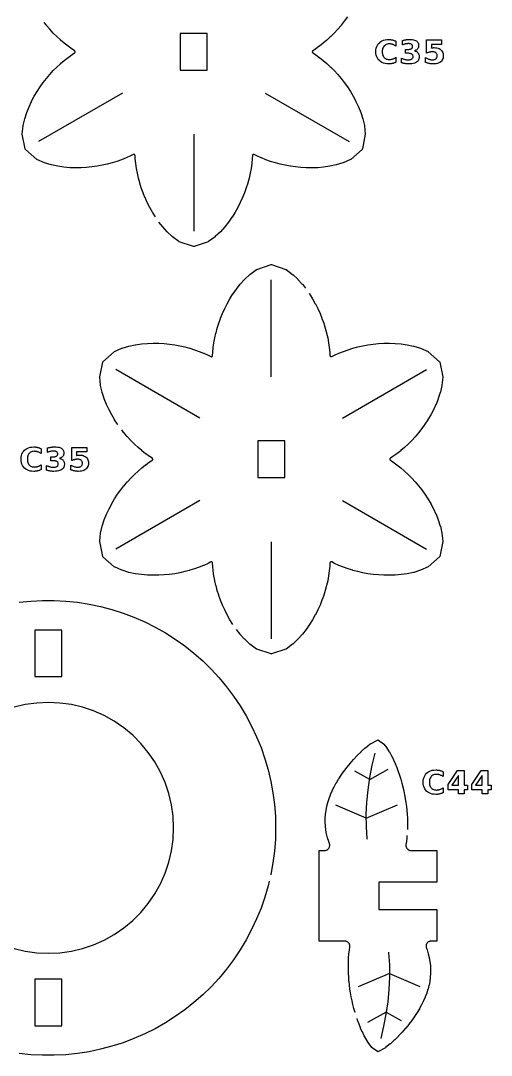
# Model space of a CAD drawing. Header units: millimetres. Extents: x 3 to 297, y 8 to 291.
# Drawn here: x 248.1 to 296.7, y 8.6 to 115.2 of the extents above; entities that cross this region are included whole.
import ezdxf

# ---------------------------------------------------------------- set-up
doc = ezdxf.new("R2010")
doc.units = ezdxf.units.MM
for name, color, linetype in [('CUT', 1, 'CONTINUOUS'), ('ENGRAVE', 5, 'CONTINUOUS'), ('SCORE', 7, 'CONTINUOUS')]:
    doc.layers.add(name, color=color, linetype=linetype)

msp = doc.modelspace()

# ---------------------------------------------------------------- linework, layer by layer
at = {"layer": 'CUT', "color": 1}
for points in [[(281.8496, 115.6072), (281.5315, 115.163), (281.5281, 115.1585), (281.1977, 114.7354), (281.1942, 114.731), (280.8523, 114.328), (280.8486, 114.3239), (280.4955, 113.9402), (280.4917, 113.9362), (280.1278, 113.5713), (280.1238, 113.5675), (279.7493, 113.2211), (279.7452, 113.2174), (279.3603, 112.8891), (279.356, 112.8855), (278.9607, 112.5751), (278.9563, 112.5718), (278.5508, 112.2791), (278.5462, 112.2759), (278.2884, 112.1053), (278.277, 112.0969), (278.2679, 112.0886), (278.2596, 112.0795), (278.2522, 112.0697), (278.2458, 112.0591), (278.2406, 112.048), (278.2364, 112.0364), (278.2334, 112.0245), (278.2316, 112.0123), (278.231, 112), (278.2316, 111.9877), (278.2334, 111.9755), (278.2364, 111.9636), (278.2406, 111.952), (278.2458, 111.9409), (278.2522, 111.9303), (278.2596, 111.9205), (278.2679, 111.9114), (278.277, 111.9031), (278.2884, 111.8947), (278.5462, 111.7241), (278.5508, 111.7209), (278.9563, 111.4282), (278.9607, 111.4249), (279.356, 111.1145), (279.3603, 111.1109), (279.7452, 110.7826), (279.7493, 110.7789), (280.1238, 110.4325), (280.1278, 110.4287), (280.4917, 110.0638), (280.4955, 110.0598), (280.8486, 109.6761), (280.8523, 109.672), (281.1942, 109.269), (281.1977, 109.2646), (281.5281, 108.8415), (281.5315, 108.837), (281.8496, 108.3928), (281.8529, 108.388), (282.1581, 107.9215), (282.1613, 107.9164), (282.4525, 107.4256), (282.4556, 107.42), (282.731, 106.9022), (282.7341, 106.896), (282.9914, 106.3471), (282.9945, 106.34), (283.2299, 105.7537), (283.233, 105.745), (283.4398, 105.1102), (283.4429, 105.099), (283.6081, 104.3939), (283.6109, 104.3774), (283.7016, 103.5428), (283.7025, 103.5282), (283.7003, 103.5137), (283.3947, 101.9886), (283.3877, 101.9612), (283.3675, 101.9414), (282.1995, 100.9142), (282.188, 100.9051), (282.1749, 100.8985), (281.4068, 100.5598), (281.3911, 100.554), (280.6979, 100.3445), (280.6866, 100.3416), (280.0335, 100.2033), (280.0244, 100.2017), (279.399, 100.1123), (279.3912, 100.1114), (278.7873, 100.0598), (278.7804, 100.0594), (278.1942, 100.0391), (278.1878, 100.039), (277.6172, 100.0457), (277.6111, 100.0459), (277.0545, 100.077), (277.0487, 100.0774), (276.505, 100.1309), (276.4993, 100.1315), (275.9678, 100.2061), (275.9622, 100.207), (275.4423, 100.3016), (275.4368, 100.3027), (274.928, 100.4166), (274.9226, 100.4179), (274.4247, 100.5506), (274.4194, 100.5521), (273.9321, 100.7033), (273.9269, 100.705), (273.4501, 100.8742), (273.4449, 100.8762), (272.9784, 101.0632), (272.9733, 101.0654), (272.5171, 101.2702), (272.512, 101.2726), (272.2354, 101.4105), (272.2224, 101.4162), (272.2107, 101.42), (272.1987, 101.4227), (272.1864, 101.4241), (272.1741, 101.4243), (272.1619, 101.4234), (272.1497, 101.4212), (272.1379, 101.4178), (272.1264, 101.4133), (272.1155, 101.4077), (272.1051, 101.401), (272.0955, 101.3933), (272.0867, 101.3848), (272.0787, 101.3754), (272.0717, 101.3652), (272.0658, 101.3544), (272.0609, 101.3431), (272.0572, 101.3314), (272.0546, 101.3194), (272.0531, 101.3053), (272.0342, 100.9967), (272.0337, 100.9911), (271.983, 100.4936), (271.9823, 100.4881), (271.9111, 99.9906), (271.9102, 99.9851), (271.8183, 99.4876), (271.8172, 99.4822), (271.7044, 98.9846), (271.7031, 98.9793), (271.5691, 98.4817), (271.5675, 98.4764), (271.4118, 97.9788), (271.41, 97.9735), (271.232, 97.4759), (271.23, 97.4707), (271.0287, 96.9731), (271.0265, 96.9679), (270.8009, 96.4702), (270.7984, 96.465), (270.547, 95.9674), (270.5441, 95.9621), (270.2646, 95.4645), (270.2614, 95.459), (269.9507, 94.9616), (269.9468, 94.9558), (269.6002, 94.4586), (269.5955, 94.4523), (269.2054, 93.9553), (269.1995, 93.9483), (268.7531, 93.4518), (268.745, 93.4435), (268.217, 92.9479), (268.2041, 92.9372), (267.5267, 92.4414), (267.5144, 92.4333), (267.5008, 92.4279), (266.0272, 91.93), (266, 91.9225), (265.9728, 91.93), (264.4992, 92.4279), (264.4856, 92.4333), (264.4733, 92.4414), (263.7959, 92.9372), (263.783, 92.9479), (263.255, 93.4435), (263.2469, 93.4518), (262.8005, 93.9483), (262.7946, 93.9553), (262.4109, 94.4441)], [(262.0394, 94.9775), (261.7386, 95.459), (261.7354, 95.4645), (261.4559, 95.9621), (261.453, 95.9674), (261.2016, 96.465), (261.1991, 96.4702), (260.9735, 96.9679), (260.9713, 96.9731), (260.77, 97.4707), (260.768, 97.4759), (260.59, 97.9735), (260.5882, 97.9788), (260.4325, 98.4764), (260.4309, 98.4817), (260.2969, 98.9793), (260.2956, 98.9846), (260.1828, 99.4822), (260.1817, 99.4876), (260.0898, 99.9851), (260.0889, 99.9906), (260.0177, 100.4881), (260.017, 100.4936), (259.9663, 100.9911), (259.9658, 100.9967), (259.9469, 101.3053), (259.9454, 101.3194), (259.9428, 101.3314), (259.9391, 101.3431), (259.9342, 101.3544), (259.9283, 101.3652), (259.9213, 101.3754), (259.9133, 101.3848), (259.9045, 101.3933), (259.8949, 101.401), (259.8845, 101.4077), (259.8736, 101.4133), (259.8621, 101.4178), (259.8503, 101.4212), (259.8381, 101.4234), (259.8259, 101.4243), (259.8136, 101.4241), (259.8013, 101.4227), (259.7893, 101.42), (259.7776, 101.4162), (259.7646, 101.4105), (259.488, 101.2726), (259.4829, 101.2702), (259.0267, 101.0654), (259.0216, 101.0632), (258.5551, 100.8762), (258.5499, 100.8742), (258.0731, 100.705), (258.0679, 100.7033), (257.5806, 100.5521), (257.5753, 100.5506), (257.0774, 100.4179), (257.072, 100.4166), (256.5632, 100.3027), (256.5577, 100.3016), (256.0378, 100.207), (256.0322, 100.2061), (255.5007, 100.1315), (255.495, 100.1309), (254.9513, 100.0774), (254.9455, 100.077), (254.3889, 100.0459), (254.3828, 100.0457), (253.8122, 100.039), (253.8058, 100.0391), (253.2196, 100.0594), (253.2127, 100.0598), (252.6088, 100.1114), (252.601, 100.1123), (251.9756, 100.2017), (251.9665, 100.2033), (251.3134, 100.3416), (251.3021, 100.3445), (250.6089, 100.554), (250.5932, 100.5598), (249.8251, 100.8985), (249.812, 100.9051), (249.8005, 100.9142), (248.6325, 101.9414), (248.6123, 101.9612), (248.6053, 101.9886), (248.2997, 103.5137), (248.2975, 103.5282), (248.2984, 103.5428), (248.3891, 104.3774), (248.3919, 104.3939), (248.5571, 105.099), (248.5602, 105.1102), (248.767, 105.745), (248.7701, 105.7537), (249.0055, 106.34), (249.0086, 106.3471), (249.2659, 106.896), (249.269, 106.9022), (249.5444, 107.42), (249.5475, 107.4256), (249.8387, 107.9164), (249.8419, 107.9215), (250.1471, 108.388), (250.1504, 108.3928), (250.4685, 108.837), (250.4719, 108.8415), (250.8023, 109.2646), (250.8058, 109.269), (251.1477, 109.672), (251.1514, 109.6761), (251.5045, 110.0598), (251.5083, 110.0638), (251.8722, 110.4287), (251.8762, 110.4325), (252.2507, 110.7789), (252.2548, 110.7826), (252.6397, 111.1109), (252.644, 111.1145), (253.0393, 111.4249), (253.0437, 111.4282), (253.4492, 111.7209), (253.4538, 111.7241), (253.7116, 111.8947), (253.723, 111.9031), (253.7321, 111.9114), (253.7404, 111.9205), (253.7478, 111.9303), (253.7542, 111.9409), (253.7594, 111.952), (253.7636, 111.9636), (253.7666, 111.9755), (253.7684, 111.9877), (253.769, 112), (253.7684, 112.0123), (253.7666, 112.0245), (253.7636, 112.0364), (253.7594, 112.048), (253.7542, 112.0591), (253.7478, 112.0697), (253.7404, 112.0795), (253.7321, 112.0886), (253.723, 112.0969), (253.7116, 112.1053), (253.4538, 112.2759), (253.4492, 112.2791), (253.0437, 112.5718), (253.0393, 112.5751), (252.644, 112.8855), (252.6397, 112.8891), (252.2548, 113.2174), (252.2507, 113.2211), (251.8762, 113.5675), (251.8722, 113.5713), (251.5083, 113.9362), (251.5045, 113.9402), (251.1514, 114.3239), (251.1477, 114.328), (250.8058, 114.731), (250.8023, 114.7354), (250.5658, 115.0382)], [(258.1822, 73.5628), (258.1504, 73.6072), (258.1471, 73.612), (257.8419, 74.0785), (257.8387, 74.0836), (257.5475, 74.5744), (257.5444, 74.58), (257.269, 75.0978), (257.2659, 75.104), (257.0086, 75.6529), (257.0055, 75.66), (256.7701, 76.2463), (256.767, 76.255), (256.5602, 76.8898), (256.5571, 76.901), (256.3919, 77.6061), (256.3891, 77.6226), (256.2984, 78.4572), (256.2975, 78.4718), (256.2997, 78.4863), (256.6053, 80.0114), (256.6123, 80.0388), (256.6325, 80.0586), (257.8005, 81.0858), (257.812, 81.0949), (257.8251, 81.1015), (258.5932, 81.4402), (258.6089, 81.446), (259.3021, 81.6555), (259.3134, 81.6584), (259.9665, 81.7967), (259.9756, 81.7983), (260.601, 81.8877), (260.6088, 81.8886), (261.2127, 81.9402), (261.2196, 81.9406), (261.8058, 81.9609), (261.8122, 81.961), (262.3828, 81.9543), (262.3889, 81.9541), (262.9455, 81.923), (262.9513, 81.9226), (263.495, 81.8691), (263.5007, 81.8685), (264.0322, 81.7939), (264.0378, 81.793), (264.5577, 81.6984), (264.5632, 81.6973), (265.072, 81.5834), (265.0774, 81.5821), (265.5753, 81.4494), (265.5806, 81.4479), (266.0679, 81.2967), (266.0731, 81.295), (266.5499, 81.1258), (266.5551, 81.1238), (267.0216, 80.9368), (267.0267, 80.9346), (267.4829, 80.7298), (267.488, 80.7274), (267.7646, 80.5895), (267.7776, 80.5838), (267.7893, 80.58), (267.8013, 80.5773), (267.8136, 80.5759), (267.8259, 80.5757), (267.8381, 80.5766), (267.8503, 80.5788), (267.8621, 80.5822), (267.8736, 80.5867), (267.8845, 80.5923), (267.8949, 80.599), (267.9045, 80.6067), (267.9133, 80.6152), (267.9213, 80.6246), (267.9283, 80.6348), (267.9342, 80.6456), (267.9391, 80.6569), (267.9428, 80.6686), (267.9454, 80.6806), (267.9469, 80.6947), (267.9658, 81.0033), (267.9663, 81.0089), (268.017, 81.5064), (268.0177, 81.5119), (268.0889, 82.0094), (268.0898, 82.0149), (268.1817, 82.5124), (268.1828, 82.5178), (268.2956, 83.0154), (268.2969, 83.0207), (268.4309, 83.5183), (268.4325, 83.5236), (268.5882, 84.0212), (268.59, 84.0265), (268.768, 84.5241), (268.77, 84.5293), (268.9713, 85.0269), (268.9735, 85.0321), (269.1991, 85.5298), (269.2016, 85.535), (269.453, 86.0326), (269.4559, 86.0379), (269.7354, 86.5355), (269.7386, 86.541), (270.0493, 87.0384), (270.0532, 87.0442), (270.3998, 87.5414), (270.4045, 87.5477), (270.7946, 88.0447), (270.8005, 88.0517), (271.2469, 88.5482), (271.255, 88.5565), (271.783, 89.0521), (271.7959, 89.0628), (272.4733, 89.5586), (272.4856, 89.5667), (272.4992, 89.5721), (273.9728, 90.07), (274, 90.0775), (274.0272, 90.07), (275.5008, 89.5721), (275.5144, 89.5667), (275.5267, 89.5586), (276.2041, 89.0628), (276.217, 89.0521), (276.745, 88.5565), (276.7531, 88.5482), (277.1995, 88.0517), (277.2054, 88.0447), (277.5194, 87.6447)], [(277.8969, 87.1158), (277.9468, 87.0442), (277.9507, 87.0384), (278.2614, 86.541), (278.2646, 86.5355), (278.5441, 86.0379), (278.547, 86.0326), (278.7984, 85.535), (278.8009, 85.5298), (279.0265, 85.0321), (279.0287, 85.0269), (279.23, 84.5293), (279.232, 84.5241), (279.41, 84.0265), (279.4118, 84.0212), (279.5675, 83.5236), (279.5691, 83.5183), (279.7031, 83.0207), (279.7044, 83.0154), (279.8172, 82.5178), (279.8183, 82.5124), (279.9102, 82.0149), (279.9111, 82.0094), (279.9823, 81.5119), (279.983, 81.5064), (280.0337, 81.0089), (280.0342, 81.0033), (280.0531, 80.6947), (280.0546, 80.6806), (280.0572, 80.6686), (280.0609, 80.6569), (280.0658, 80.6456), (280.0717, 80.6348), (280.0787, 80.6246), (280.0867, 80.6152), (280.0955, 80.6067), (280.1051, 80.599), (280.1155, 80.5923), (280.1264, 80.5867), (280.1379, 80.5822), (280.1497, 80.5788), (280.1619, 80.5766), (280.1741, 80.5757), (280.1864, 80.5759), (280.1987, 80.5773), (280.2107, 80.58), (280.2224, 80.5838), (280.2354, 80.5895), (280.512, 80.7274), (280.5171, 80.7298), (280.9733, 80.9346), (280.9784, 80.9368), (281.4449, 81.1238), (281.4501, 81.1258), (281.9269, 81.295), (281.9321, 81.2967), (282.4194, 81.4479), (282.4247, 81.4494), (282.9226, 81.5821), (282.928, 81.5834), (283.4368, 81.6973), (283.4423, 81.6984), (283.9622, 81.793), (283.9678, 81.7939), (284.4993, 81.8685), (284.505, 81.8691), (285.0487, 81.9226), (285.0545, 81.923), (285.6111, 81.9541), (285.6172, 81.9543), (286.1878, 81.961), (286.1942, 81.9609), (286.7804, 81.9406), (286.7873, 81.9402), (287.3912, 81.8886), (287.399, 81.8877), (288.0244, 81.7983), (288.0335, 81.7967), (288.6866, 81.6584), (288.6979, 81.6555), (289.3911, 81.446), (289.4068, 81.4402), (290.1749, 81.1015), (290.188, 81.0949), (290.1995, 81.0858), (291.3675, 80.0586), (291.3877, 80.0388), (291.3947, 80.0114), (291.7003, 78.4863), (291.7025, 78.4718), (291.7016, 78.4572), (291.6109, 77.6226), (291.6081, 77.6061), (291.4429, 76.901), (291.4398, 76.8898), (291.233, 76.255), (291.2299, 76.2463), (290.9945, 75.66), (290.9914, 75.6529), (290.7341, 75.104), (290.731, 75.0978), (290.4556, 74.58), (290.4525, 74.5744), (290.1613, 74.0836), (290.1581, 74.0785), (289.8529, 73.612), (289.8496, 73.6072), (289.5315, 73.163), (289.5281, 73.1585), (289.1977, 72.7354), (289.1942, 72.731), (288.8523, 72.328), (288.8486, 72.3239), (288.4955, 71.9402), (288.4917, 71.9362), (288.1278, 71.5713), (288.1238, 71.5675), (287.7493, 71.2211), (287.7452, 71.2174), (287.3603, 70.8891), (287.356, 70.8855), (286.9607, 70.5751), (286.9563, 70.5718), (286.5508, 70.2791), (286.5462, 70.2759), (286.2884, 70.1053), (286.277, 70.0969), (286.2679, 70.0886), (286.2596, 70.0795), (286.2522, 70.0697), (286.2458, 70.0591), (286.2406, 70.048), (286.2364, 70.0364), (286.2334, 70.0245), (286.2316, 70.0123), (286.231, 70), (286.2316, 69.9877), (286.2334, 69.9755), (286.2364, 69.9636), (286.2406, 69.952), (286.2458, 69.9409), (286.2522, 69.9303), (286.2596, 69.9205), (286.2679, 69.9114), (286.277, 69.9031), (286.2884, 69.8947), (286.5462, 69.7241), (286.5508, 69.7209), (286.9563, 69.4282), (286.9607, 69.4249), (287.356, 69.1145), (287.3603, 69.1109), (287.7452, 68.7826), (287.7493, 68.7789), (288.1238, 68.4325), (288.1278, 68.4287), (288.4917, 68.0638), (288.4955, 68.0598), (288.8486, 67.6761), (288.8523, 67.672), (289.1942, 67.269), (289.1977, 67.2646), (289.5281, 66.8415), (289.5315, 66.837), (289.8496, 66.3928), (289.8529, 66.388), (290.1581, 65.9215), (290.1613, 65.9164), (290.4525, 65.4256), (290.4556, 65.42), (290.731, 64.9022), (290.7341, 64.896), (290.9914, 64.3471), (290.9945, 64.34), (291.2299, 63.7537), (291.233, 63.745), (291.4398, 63.1102), (291.4429, 63.099), (291.6081, 62.3939), (291.6109, 62.3774), (291.7016, 61.5428), (291.7025, 61.5282), (291.7003, 61.5137), (291.3947, 59.9886), (291.3877, 59.9612), (291.3675, 59.9414), (290.1995, 58.9142), (290.188, 58.9051), (290.1749, 58.8985), (289.4068, 58.5598), (289.3911, 58.554), (288.6979, 58.3445), (288.6866, 58.3416), (288.0335, 58.2033), (288.0244, 58.2017), (287.399, 58.1123), (287.3912, 58.1114), (286.7873, 58.0598), (286.7804, 58.0594), (286.1942, 58.0391), (286.1878, 58.039), (285.6172, 58.0457), (285.6111, 58.0459), (285.0545, 58.077), (285.0487, 58.0774), (284.505, 58.1309), (284.4993, 58.1315), (283.9678, 58.2061), (283.9622, 58.207), (283.4423, 58.3016), (283.4368, 58.3027), (282.928, 58.4166), (282.9226, 58.4179), (282.4247, 58.5506), (282.4194, 58.5521), (281.9321, 58.7033), (281.9269, 58.705), (281.4501, 58.8742), (281.4449, 58.8762), (280.9784, 59.0632), (280.9733, 59.0654), (280.5171, 59.2702), (280.512, 59.2726), (280.2354, 59.4105), (280.2224, 59.4162), (280.2107, 59.42), (280.1987, 59.4227), (280.1864, 59.4241), (280.1741, 59.4243), (280.1619, 59.4234), (280.1497, 59.4212), (280.1379, 59.4178), (280.1264, 59.4133), (280.1155, 59.4077), (280.1051, 59.401), (280.0955, 59.3933), (280.0867, 59.3848), (280.0787, 59.3754), (280.0717, 59.3652), (280.0658, 59.3544), (280.0609, 59.3431), (280.0572, 59.3314), (280.0546, 59.3194), (280.0531, 59.3053), (280.0342, 58.9967), (280.0337, 58.9911), (279.983, 58.4936), (279.9823, 58.4881), (279.9111, 57.9906), (279.9102, 57.9851), (279.8183, 57.4876), (279.8172, 57.4822), (279.7044, 56.9846), (279.7031, 56.9793), (279.5691, 56.4817), (279.5675, 56.4764), (279.4118, 55.9788), (279.41, 55.9735), (279.232, 55.4759), (279.23, 55.4707), (279.0287, 54.9731), (279.0265, 54.9679), (278.8009, 54.4702), (278.7984, 54.465), (278.547, 53.9674), (278.5441, 53.9621), (278.2646, 53.4645), (278.2614, 53.459), (277.9507, 52.9616), (277.9468, 52.9558), (277.6002, 52.4586), (277.5955, 52.4523), (277.2054, 51.9553), (277.1995, 51.9483), (276.7531, 51.4518), (276.745, 51.4435), (276.217, 50.9479), (276.2041, 50.9372), (275.5267, 50.4414), (275.5144, 50.4333), (275.5008, 50.4279), (274.0272, 49.93), (274, 49.9225), (273.9728, 49.93), (272.4992, 50.4279), (272.4856, 50.4333), (272.4733, 50.4414), (271.7959, 50.9372), (271.783, 50.9479), (271.255, 51.4435), (271.2469, 51.4518), (270.8005, 51.9483), (270.7946, 51.9553), (270.4109, 52.4441)], [(270.0394, 52.9775), (269.7386, 53.459), (269.7354, 53.4645), (269.4559, 53.9621), (269.453, 53.9674), (269.2016, 54.465), (269.1991, 54.4702), (268.9735, 54.9679), (268.9713, 54.9731), (268.77, 55.4707), (268.768, 55.4759), (268.59, 55.9735), (268.5882, 55.9788), (268.4325, 56.4764), (268.4309, 56.4817), (268.2969, 56.9793), (268.2956, 56.9846), (268.1828, 57.4822), (268.1817, 57.4876), (268.0898, 57.9851), (268.0889, 57.9906), (268.0177, 58.4881), (268.017, 58.4936), (267.9663, 58.9911), (267.9658, 58.9967), (267.9469, 59.3053), (267.9454, 59.3194), (267.9428, 59.3314), (267.9391, 59.3431), (267.9342, 59.3544), (267.9283, 59.3652), (267.9213, 59.3754), (267.9133, 59.3848), (267.9045, 59.3933), (267.8949, 59.401), (267.8845, 59.4077), (267.8736, 59.4133), (267.8621, 59.4178), (267.8503, 59.4212), (267.8381, 59.4234), (267.8259, 59.4243), (267.8136, 59.4241), (267.8013, 59.4227), (267.7893, 59.42), (267.7776, 59.4162), (267.7646, 59.4105), (267.488, 59.2726), (267.4829, 59.2702), (267.0267, 59.0654), (267.0216, 59.0632), (266.5551, 58.8762), (266.5499, 58.8742), (266.0731, 58.705), (266.0679, 58.7033), (265.5806, 58.5521), (265.5753, 58.5506), (265.0774, 58.4179), (265.072, 58.4166), (264.5632, 58.3027), (264.5577, 58.3016), (264.0378, 58.207), (264.0322, 58.2061), (263.5007, 58.1315), (263.495, 58.1309), (262.9513, 58.0774), (262.9455, 58.077), (262.3889, 58.0459), (262.3828, 58.0457), (261.8122, 58.039), (261.8058, 58.0391), (261.2196, 58.0594), (261.2127, 58.0598), (260.6088, 58.1114), (260.601, 58.1123), (259.9756, 58.2017), (259.9665, 58.2033), (259.3134, 58.3416), (259.3021, 58.3445), (258.6089, 58.554), (258.5932, 58.5598), (257.8251, 58.8985), (257.812, 58.9051), (257.8005, 58.9142), (256.6325, 59.9414), (256.6123, 59.9612), (256.6053, 59.9886), (256.2997, 61.5137), (256.2975, 61.5282), (256.2984, 61.5428), (256.3891, 62.3774), (256.3919, 62.3939), (256.5571, 63.099), (256.5602, 63.1102), (256.767, 63.745), (256.7701, 63.7537), (257.0055, 64.34), (257.0086, 64.3471), (257.2659, 64.896), (257.269, 64.9022), (257.5444, 65.42), (257.5475, 65.4256), (257.8387, 65.9164), (257.8419, 65.9215), (258.1471, 66.388), (258.1504, 66.3928), (258.4685, 66.837), (258.4719, 66.8415), (258.8023, 67.2646), (258.8058, 67.269), (259.1477, 67.672), (259.1514, 67.6761), (259.5045, 68.0598), (259.5083, 68.0638), (259.8722, 68.4287), (259.8762, 68.4325), (260.2507, 68.7789), (260.2548, 68.7826), (260.6397, 69.1109), (260.644, 69.1145), (261.0393, 69.4249), (261.0437, 69.4282), (261.4492, 69.7209), (261.4538, 69.7241), (261.7116, 69.8947), (261.723, 69.9031), (261.7321, 69.9114), (261.7404, 69.9205), (261.7478, 69.9303), (261.7542, 69.9409), (261.7594, 69.952), (261.7636, 69.9636), (261.7666, 69.9755), (261.7684, 69.9877), (261.769, 70), (261.7684, 70.0123), (261.7666, 70.0245), (261.7636, 70.0364), (261.7594, 70.048), (261.7542, 70.0591), (261.7478, 70.0697), (261.7404, 70.0795), (261.7321, 70.0886), (261.723, 70.0969), (261.7116, 70.1053), (261.4538, 70.2759), (261.4492, 70.2791), (261.0437, 70.5718), (261.0393, 70.5751), (260.644, 70.8855), (260.6397, 70.8891), (260.2548, 71.2174), (260.2507, 71.2211), (259.8762, 71.5675), (259.8722, 71.5713), (259.5083, 71.9362), (259.5045, 71.9402), (259.1514, 72.3239), (259.1477, 72.328), (258.8058, 72.731), (258.8023, 72.7354), (258.5658, 73.0382)], [(247.9891, 55.2559), (249.1902, 55.3801), (250.3962, 55.4423), (251.6038, 55.4423), (252.8098, 55.3801), (254.0109, 55.2559), (255.2041, 55.0701), (256.3862, 54.8231), (257.5539, 54.5155), (258.7043, 54.1483), (259.8343, 53.7223), (260.9408, 53.2387), (262.021, 52.6988), (263.0719, 52.104), (264.0908, 51.4559), (265.075, 50.7563), (266.0219, 50.0068), (266.929, 49.2096), (267.7938, 48.3668), (268.6141, 47.4806), (269.3876, 46.5533), (270.1124, 45.5874), (270.7866, 44.5855), (271.4082, 43.5503), (271.9757, 42.4844), (272.4877, 41.3907), (272.9426, 40.272), (273.3393, 39.1315), (273.6768, 37.972), (273.9542, 36.7968), (274.1707, 35.6087), (274.3257, 34.4112), (274.4189, 33.2072), (274.45, 32), (274.4189, 30.7928), (274.3257, 29.5888), (274.1707, 28.3913), (273.9542, 27.2032), (273.9404, 27.145)], [(247.4629, 19.5685), (248.6251, 19.2952), (249.8074, 19.1302), (251, 19.0751), (252.1926, 19.1302), (253.3749, 19.2952), (254.5371, 19.5685), (255.669, 19.9479), (256.7611, 20.4301), (257.8041, 21.011), (258.789, 21.6857), (259.7075, 22.4484), (260.5516, 23.2925), (261.3143, 24.211), (261.989, 25.1959), (262.5699, 26.2389), (263.0521, 27.331), (263.4315, 28.4629), (263.7048, 29.6251), (263.8698, 30.8074), (263.9249, 32), (263.8698, 33.1926), (263.7048, 34.3749), (263.7048, 34.3749), (263.4315, 35.5371), (263.0521, 36.669), (262.5699, 37.7611), (261.989, 38.8041), (261.3143, 39.789), (260.5516, 40.7075), (259.7075, 41.5516), (258.789, 42.3143), (257.8041, 42.989), (256.7611, 43.5699), (255.669, 44.0521), (254.5371, 44.4315), (253.3749, 44.7048), (252.1926, 44.8698), (251, 44.9249), (249.8074, 44.8698), (248.6251, 44.7048), (247.4629, 44.4315)], [(282.6473, 12.9654), (282.6445, 12.9746), (282.642, 12.9827), (282.5303, 13.3764), (282.5282, 13.3844), (282.4268, 13.7782), (282.4248, 13.7861), (282.3335, 14.18), (282.3318, 14.1879), (282.2503, 14.5817), (282.2488, 14.5897), (282.1772, 14.9835), (282.1758, 14.9915), (282.114, 15.3852), (282.1128, 15.3934), (282.0609, 15.787), (282.0599, 15.7953), (282.0179, 16.1887), (282.0171, 16.1972), (281.9851, 16.5905), (281.9846, 16.5992), (281.9628, 16.9924), (281.9624, 17.0013), (281.9511, 17.3943), (281.9509, 17.4034), (281.9502, 17.7962), (281.9503, 17.8056), (281.9605, 18.1982), (281.9609, 18.2078), (281.9822, 18.6002), (281.9829, 18.6101), (282.0157, 19.0023), (282.0167, 19.0124), (282.0614, 19.4045), (282.0627, 19.4148), (282.1075, 19.7225), (282.1126, 19.7771), (282.1123, 19.8301), (282.1066, 19.8827), (282.0956, 19.9345), (282.0795, 19.9849), (282.0584, 20.0335), (282.0324, 20.0796), (282.002, 20.123), (281.9674, 20.163), (281.9289, 20.1993), (281.8869, 20.2316), (281.8419, 20.2595), (281.7944, 20.2827), (281.7447, 20.301), (281.6934, 20.3143), (281.6411, 20.3222), (281.5863, 20.325), (279.0129, 20.325), (278.9291, 20.3291), (278.925, 20.4129), (278.925, 29.5871), (278.9291, 29.6709), (279.0129, 29.675), (279.5055, 29.675), (279.5578, 29.6775), (279.6079, 29.6848), (279.6571, 29.6969), (279.7049, 29.7137), (279.7508, 29.735), (279.7945, 29.7607), (279.8355, 29.7904), (279.8734, 29.8239), (279.908, 29.8609), (279.9388, 29.9011), (279.9656, 29.9441), (279.9881, 29.9895), (280.0062, 30.0368), (280.0196, 30.0856), (280.0282, 30.1355), (280.032, 30.186), (280.0309, 30.2366), (280.0249, 30.2869), (280.0141, 30.3364), (279.9981, 30.3863), (279.9304, 30.5665), (279.9241, 30.5849), (279.8042, 30.9702), (279.7987, 30.9897), (279.7039, 31.3742), (279.6995, 31.3945), (279.6296, 31.7784), (279.6264, 31.7994), (279.5812, 32.1829), (279.5794, 32.2043), (279.5589, 32.5876), (279.5584, 32.6092), (279.5624, 32.9925), (279.5633, 33.0138), (279.5916, 33.3974), (279.5938, 33.4182), (279.6463, 33.8023), (279.6497, 33.8224), (279.7261, 34.2071), (279.7305, 34.2262), (279.8307, 34.6118), (279.8359, 34.6298), (279.9595, 35.0163), (279.9654, 35.033), (280.1123, 35.4205), (280.1186, 35.436), (280.2883, 35.8244), (280.295, 35.8387), (280.4872, 36.2281), (280.494, 36.2411), (280.7083, 36.6314), (280.7152, 36.6433), (280.9512, 37.0345), (280.9581, 37.0454), (281.2155, 37.4372), (281.2224, 37.4473), (281.501, 37.8397), (281.5078, 37.849), (281.8075, 38.242), (281.8144, 38.2508), (282.1354, 38.6441), (282.1425, 38.6525), (282.4857, 39.046), (282.4933, 39.0544), (282.8602, 39.4476), (282.8688, 39.4566), (283.263, 39.849), (283.2739, 39.8594), (283.7024, 40.2498), (283.7188, 40.2638), (284.2029, 40.6512), (284.2179, 40.6621), (284.2338, 40.6716), (284.9529, 41.0598), (285.0054, 41.0849), (285.0551, 41.0527), (285.5867, 40.668), (285.6045, 40.6538), (285.6193, 40.6365), (285.9166, 40.2563), (285.9355, 40.2295), (286.1786, 39.8472), (286.1893, 39.829), (286.4028, 39.4416), (286.4101, 39.4275), (286.6016, 39.0376), (286.6071, 39.0258), (286.781, 38.6344), (286.7853, 38.6241), (286.9443, 38.2318), (286.9479, 38.2224), (287.0936, 37.8295), (287.0967, 37.8207), (287.2304, 37.4274), (287.2331, 37.419), (287.3555, 37.0254), (287.358, 37.0173), (287.4697, 36.6236), (287.4718, 36.6156), (287.5732, 36.2218), (287.5752, 36.2139), (287.6665, 35.82), (287.6682, 35.8121), (287.7497, 35.4183), (287.7512, 35.4103), (287.8228, 35.0165), (287.8242, 35.0085), (287.886, 34.6148), (287.8872, 34.6066), (287.9391, 34.213), (287.9401, 34.2047), (287.9821, 33.8113), (287.9829, 33.8028), (288.0149, 33.4095), (288.0154, 33.4008), (288.0372, 33.0076), (288.0376, 32.9987), (288.0489, 32.6057), (288.0491, 32.5966), (288.0498, 32.2038), (288.0497, 32.1944), (288.0407, 31.8489)], [(288.0013, 31.2002), (287.9843, 30.9977), (287.9833, 30.9876), (287.9386, 30.5955), (287.9373, 30.5852), (287.8925, 30.2775), (287.8874, 30.2229), (287.8877, 30.1699), (287.8934, 30.1173), (287.9044, 30.0655), (287.9205, 30.0151), (287.9416, 29.9665), (287.9676, 29.9204), (287.998, 29.877), (288.0326, 29.837), (288.0711, 29.8007), (288.1131, 29.7684), (288.1581, 29.7405), (288.2056, 29.7173), (288.2553, 29.699), (288.3066, 29.6857), (288.3589, 29.6778), (288.4137, 29.675), (290.9871, 29.675), (291.0709, 29.6709), (291.075, 29.5871), (291.075, 26.395), (285.105, 26.395), (285.105, 23.605), (291.075, 23.605), (291.075, 20.4129), (291.0709, 20.3291), (290.9871, 20.325), (290.4945, 20.325), (290.4422, 20.3225), (290.3921, 20.3152), (290.3429, 20.3031), (290.2951, 20.2863), (290.2492, 20.265), (290.2055, 20.2393), (290.1645, 20.2096), (290.1266, 20.1761), (290.092, 20.1391), (290.0612, 20.0989), (290.0344, 20.0559), (290.0119, 20.0105), (289.9938, 19.9632), (289.9804, 19.9144), (289.9718, 19.8645), (289.968, 19.814), (289.9691, 19.7634), (289.9751, 19.7131), (289.9859, 19.6636), (290.0019, 19.6137), (290.0696, 19.4335), (290.0759, 19.4151), (290.1958, 19.0298), (290.2013, 19.0103), (290.2961, 18.6258), (290.3005, 18.6055), (290.3704, 18.2216), (290.3736, 18.2006), (290.4188, 17.8171), (290.4206, 17.7957), (290.4411, 17.4124), (290.4416, 17.3908), (290.4376, 17.0075), (290.4367, 16.9862), (290.4084, 16.6026), (290.4062, 16.5818), (290.3537, 16.1977), (290.3503, 16.1776), (290.2739, 15.7929), (290.2695, 15.7738), (290.1693, 15.3882), (290.1641, 15.3702), (290.0405, 14.9837), (290.0346, 14.967), (289.8877, 14.5795), (289.8814, 14.564), (289.7117, 14.1756), (289.705, 14.1613), (289.5128, 13.7719), (289.506, 13.7589), (289.2917, 13.3686), (289.2848, 13.3567), (289.0488, 12.9655), (289.0419, 12.9546), (288.7845, 12.5628), (288.7776, 12.5527), (288.499, 12.1603), (288.4922, 12.151), (288.1925, 11.758), (288.1856, 11.7492), (287.8646, 11.3559), (287.8575, 11.3475), (287.5143, 10.954), (287.5067, 10.9456), (287.1398, 10.5524), (287.1312, 10.5434), (286.737, 10.151), (286.7261, 10.1406), (286.2976, 9.7502), (286.2812, 9.7362), (285.7971, 9.3488), (285.7821, 9.3379), (285.7662, 9.3284), (285.0471, 8.9402), (284.9946, 8.9151), (284.9449, 8.9473), (284.4133, 9.332), (284.3955, 9.3462), (284.3807, 9.3635), (284.0834, 9.7437), (284.0645, 9.7705), (283.8214, 10.1528), (283.8107, 10.171), (283.5972, 10.5584), (283.5899, 10.5725), (283.3984, 10.9624), (283.3929, 10.9742), (283.219, 11.3656), (283.2147, 11.3759), (283.0557, 11.7682), (283.0521, 11.7776), (282.9064, 12.1705), (282.9033, 12.1793), (282.8464, 12.3467)], [(273.7911, 26.5124), (273.6768, 26.028), (273.3393, 24.8685), (272.9426, 23.728), (272.4877, 22.6093), (271.9757, 21.5156), (271.4082, 20.4497), (270.7866, 19.4145), (270.1124, 18.4126), (269.3876, 17.4467), (268.6141, 16.5194), (267.7938, 15.6332), (266.929, 14.7904), (266.0219, 13.9932), (265.075, 13.2437), (264.0908, 12.5441), (263.0719, 11.896), (262.021, 11.3012), (260.9408, 10.7613), (259.8343, 10.2777), (258.7043, 9.8517), (257.5539, 9.4845), (256.3862, 9.1769), (255.2041, 8.9299), (254.0109, 8.7441), (252.8098, 8.6199), (251.6038, 8.5577), (250.3962, 8.5577), (249.1902, 8.6199), (247.9891, 8.7441)]]:
    msp.add_lwpolyline(points, dxfattribs=at)
for points in [[(267.395, 113.895), (264.605, 113.895), (264.605, 110.105), (267.395, 110.105), (267.395, 113.895)], [(275.395, 71.895), (272.605, 71.895), (272.605, 68.105), (275.395, 68.105), (275.395, 71.895)], [(249.605, 48.2143), (249.605, 47.6429), (249.605, 47.605), (252.395, 47.605), (252.395, 48.0714), (252.395, 52.3571), (252.395, 52.395), (249.605, 52.395), (249.605, 52.3214), (249.605, 48.2143)], [(249.605, 15.7857), (249.605, 11.6429), (249.605, 11.605), (252.395, 11.605), (252.395, 11.6786), (252.395, 15.9286), (252.395, 16.395), (249.605, 16.395), (249.605, 15.7857)]]:
    msp.add_lwpolyline(points, close=True, dxfattribs=at)
at = {"layer": 'ENGRAVE', "color": 5}
for points in [[(286.7436, 110.8787), (286.684, 110.8549), (286.6237, 110.8336), (286.5625, 110.8148), (286.5005, 110.7984), (286.4377, 110.7844), (286.3739, 110.7731), (286.3093, 110.7642), (286.2437, 110.7579), (286.1772, 110.7541), (286.1099, 110.7528), (285.9145, 110.7622), (285.7332, 110.7905), (285.5659, 110.8376), (285.4125, 110.9036), (285.2733, 110.9885), (285.148, 111.0922), (285.0396, 111.212), (284.9509, 111.3452), (284.8819, 111.4919), (284.8326, 111.6521), (284.803, 111.8256), (284.7932, 112.0126), (284.803, 112.2), (284.8326, 112.374), (284.8819, 112.5344), (284.9509, 112.6813), (285.0396, 112.8147), (285.148, 112.9346), (285.2733, 113.0383), (285.4125, 113.1231), (285.5659, 113.1891), (285.7332, 113.2363), (285.9145, 113.2645), (286.1099, 113.274), (286.1772, 113.2727), (286.2437, 113.2689), (286.3093, 113.2626), (286.3739, 113.2537), (286.4377, 113.2423), (286.5005, 113.2284), (286.5625, 113.212), (286.6237, 113.1931), (286.684, 113.1718), (286.7436, 113.1481), (286.8023, 113.1219), (286.8602, 113.0933), (286.8602, 112.5904), (286.8023, 112.6282), (286.7447, 112.6625), (286.6873, 112.6933), (286.6302, 112.7206), (286.5733, 112.7443), (286.5168, 112.7645), (286.4599, 112.7814), (286.4019, 112.7953), (286.343, 112.806), (286.2831, 112.8137), (286.2222, 112.8183), (286.1603, 112.8199), (286.0526, 112.8139), (285.9527, 112.796), (285.8609, 112.7661), (285.7769, 112.7244), (285.701, 112.6707), (285.633, 112.605), (285.5743, 112.5289), (285.5263, 112.4437), (285.489, 112.3495), (285.4623, 112.2462), (285.4463, 112.1339), (285.4409, 112.0126), (285.4463, 111.8917), (285.4623, 111.7798), (285.489, 111.6769), (285.5263, 111.5829), (285.5743, 111.4978), (285.633, 111.4217), (285.701, 111.3561), (285.7769, 111.3024), (285.8609, 111.2606), (285.9527, 111.2308), (286.0526, 111.2129), (286.1603, 111.2069), (286.2222, 111.2084), (286.2831, 111.213), (286.343, 111.2207), (286.4019, 111.2315), (286.4599, 111.2453), (286.5168, 111.2622), (286.5733, 111.2824), (286.6302, 111.3062), (286.6873, 111.3334), (286.7447, 111.3642), (286.8023, 111.3986), (286.8602, 111.4364), (286.8602, 110.9335), (286.8023, 110.9048), (286.7436, 110.8787)], [(288.9102, 112.0575), (288.9758, 112.0233), (289.0347, 111.984), (289.0872, 111.9394), (289.133, 111.8897), (289.1721, 111.835), (289.204, 111.7755), (289.2289, 111.7113), (289.2466, 111.6423), (289.2572, 111.5686), (289.2608, 111.4901), (289.2531, 111.3745), (289.2301, 111.2685), (289.1916, 111.1721), (289.1378, 111.0854), (289.0686, 111.0083), (288.9841, 110.9408), (288.8848, 110.8833), (288.7714, 110.8363), (288.6439, 110.7998), (288.5023, 110.7737), (288.3466, 110.758), (288.1768, 110.7528), (288.1144, 110.7536), (288.0519, 110.7561), (287.9894, 110.7603), (287.9269, 110.7662), (287.8643, 110.7737), (287.8016, 110.7829), (287.7391, 110.7938), (287.6768, 110.8063), (287.6147, 110.8205), (287.5528, 110.8364), (287.4912, 110.854), (287.4297, 110.8732), (287.4297, 111.3566), (287.4883, 111.3285), (287.5467, 111.3028), (287.6049, 111.2795), (287.663, 111.2586), (287.721, 111.2401), (287.7789, 111.224), (287.8365, 111.2103), (287.8938, 111.1991), (287.9508, 111.1904), (288.0075, 111.1842), (288.0638, 111.1805), (288.1198, 111.1792), (288.1996, 111.1816), (288.2729, 111.1888), (288.3398, 111.2008), (288.4002, 111.2176), (288.4541, 111.2391), (288.5015, 111.2655), (288.5421, 111.2963), (288.5752, 111.3313), (288.601, 111.3705), (288.6194, 111.4138), (288.6305, 111.4613), (288.6342, 111.5129), (288.6304, 111.566), (288.6191, 111.6146), (288.6002, 111.6588), (288.5738, 111.6984), (288.5398, 111.7336), (288.4983, 111.7644), (288.4494, 111.7905), (288.3933, 111.8118), (288.33, 111.8284), (288.2595, 111.8403), (288.1819, 111.8474), (288.0971, 111.8498), (287.8464, 111.8498), (287.8464, 112.2535), (288.1101, 112.2535), (288.1854, 112.2555), (288.254, 112.2617), (288.316, 112.272), (288.3712, 112.2864), (288.4198, 112.3049), (288.4616, 112.3275), (288.497, 112.3543), (288.5258, 112.3855), (288.5483, 112.4209), (288.5644, 112.4606), (288.574, 112.5046), (288.5772, 112.5529), (288.5741, 112.5978), (288.5647, 112.6392), (288.5491, 112.677), (288.5273, 112.7113), (288.4992, 112.7421), (288.4649, 112.7694), (288.4249, 112.7928), (288.3797, 112.8119), (288.3294, 112.8268), (288.2739, 112.8374), (288.2133, 112.8438), (288.1475, 112.8459), (288.097, 112.8449), (288.0462, 112.8421), (287.9953, 112.8374), (287.9442, 112.8307), (287.893, 112.8222), (287.8415, 112.8117), (287.79, 112.7994), (287.7386, 112.7853), (287.6873, 112.7694), (287.6361, 112.7517), (287.585, 112.7321), (287.5339, 112.7108), (287.5339, 113.1698), (287.5957, 113.1864), (287.6572, 113.2016), (287.7186, 113.2154), (287.7799, 113.2277), (287.8409, 113.2385), (287.9017, 113.2479), (287.9623, 113.2559), (288.0226, 113.2624), (288.0824, 113.2674), (288.1419, 113.2711), (288.201, 113.2732), (288.2598, 113.274), (288.4111, 113.2696), (288.5491, 113.2567), (288.6738, 113.2351), (288.7854, 113.2049), (288.8836, 113.166), (288.9686, 113.1185), (289.0405, 113.0623), (289.0993, 112.9974), (289.145, 112.9238), (289.1777, 112.8415), (289.1973, 112.7504), (289.2038, 112.6506), (289.2007, 112.5817), (289.1914, 112.517), (289.1758, 112.4567), (289.1539, 112.4007), (289.1258, 112.3489), (289.0915, 112.3015), (289.0511, 112.2584), (289.0047, 112.2198), (288.9524, 112.1857), (288.894, 112.1561), (288.8298, 112.1309), (288.7595, 112.1102), (288.8381, 112.0865), (288.9102, 112.0575)], [(291.5702, 113.23), (291.5702, 112.7694), (290.5123, 112.7694), (290.5123, 112.3934), (290.5362, 112.3997), (290.5601, 112.4055), (290.5841, 112.4107), (290.6081, 112.4155), (290.6322, 112.4198), (290.6563, 112.4235), (290.6806, 112.4268), (290.7053, 112.4294), (290.7302, 112.4315), (290.7554, 112.4329), (290.781, 112.4338), (290.8069, 112.4341), (290.9495, 112.4279), (291.0812, 112.4094), (291.202, 112.3786), (291.3118, 112.3354), (291.4107, 112.2798), (291.4986, 112.2119), (291.5742, 112.133), (291.6361, 112.0444), (291.6842, 111.946), (291.7185, 111.838), (291.7391, 111.7202), (291.746, 111.5926), (291.7385, 111.4661), (291.7161, 111.349), (291.6787, 111.2415), (291.6263, 111.1434), (291.559, 111.0549), (291.4766, 110.9758), (291.3811, 110.9076), (291.2738, 110.8519), (291.155, 110.8085), (291.0245, 110.7776), (290.8825, 110.759), (290.7288, 110.7528), (290.66, 110.7539), (290.5914, 110.7572), (290.5231, 110.7628), (290.455, 110.7705), (290.3871, 110.7805), (290.3194, 110.7927), (290.2519, 110.8071), (290.1846, 110.8239), (290.1174, 110.8429), (290.0503, 110.8643), (289.9834, 110.888), (289.9166, 110.9139), (289.9166, 111.4071), (289.9822, 111.3707), (290.0467, 111.3375), (290.1101, 111.3074), (290.1723, 111.2805), (290.2334, 111.2568), (290.2934, 111.2362), (290.3522, 111.2188), (290.4099, 111.2046), (290.4665, 111.1935), (290.522, 111.1856), (290.5763, 111.1808), (290.6295, 111.1792), (290.7027, 111.1823), (290.7706, 111.1916), (290.8331, 111.2071), (290.8903, 111.2288), (290.942, 111.2567), (290.9884, 111.2907), (291.0284, 111.3301), (291.0612, 111.3738), (291.0866, 111.4219), (291.1048, 111.4745), (291.1158, 111.5314), (291.1194, 111.5926), (291.1158, 111.6544), (291.1048, 111.7116), (291.0866, 111.7644), (291.0612, 111.8126), (291.0284, 111.8562), (290.9884, 111.8954), (290.942, 111.9292), (290.8903, 111.9569), (290.8331, 111.9784), (290.7706, 111.9938), (290.7027, 112.003), (290.6295, 112.0061), (290.584, 112.0051), (290.5374, 112.0022), (290.4899, 111.9973), (290.4414, 111.9905), (290.3919, 111.9818), (290.3414, 111.9711), (290.2898, 111.9583), (290.2369, 111.9435), (290.1827, 111.9265), (290.1273, 111.9074), (290.0706, 111.8862), (290.0126, 111.8628), (290.0126, 113.23), (291.5702, 113.23)], [(250.1377, 68.8787), (250.0781, 68.8549), (250.0178, 68.8336), (249.9566, 68.8148), (249.8946, 68.7984), (249.8318, 68.7844), (249.768, 68.7731), (249.7034, 68.7642), (249.6378, 68.7579), (249.5713, 68.7541), (249.504, 68.7528), (249.3086, 68.7622), (249.1273, 68.7905), (248.96, 68.8376), (248.8066, 68.9036), (248.6673, 68.9885), (248.5421, 69.0922), (248.4337, 69.212), (248.3449, 69.3452), (248.276, 69.4919), (248.2267, 69.6521), (248.1971, 69.8256), (248.1873, 70.0126), (248.1971, 70.2), (248.2267, 70.374), (248.276, 70.5344), (248.3449, 70.6813), (248.4337, 70.8147), (248.5421, 70.9346), (248.6673, 71.0383), (248.8066, 71.1231), (248.96, 71.1891), (249.1273, 71.2363), (249.3086, 71.2645), (249.504, 71.274), (249.5713, 71.2727), (249.6378, 71.2689), (249.7034, 71.2626), (249.768, 71.2537), (249.8318, 71.2423), (249.8946, 71.2284), (249.9566, 71.212), (250.0178, 71.1931), (250.0781, 71.1718), (250.1377, 71.1481), (250.1964, 71.1219), (250.2543, 71.0933), (250.2543, 70.5904), (250.1964, 70.6282), (250.1387, 70.6625), (250.0814, 70.6933), (250.0243, 70.7206), (249.9674, 70.7443), (249.9109, 70.7645), (249.854, 70.7814), (249.796, 70.7953), (249.7371, 70.806), (249.6772, 70.8137), (249.6163, 70.8183), (249.5544, 70.8199), (249.4467, 70.8139), (249.3468, 70.796), (249.255, 70.7661), (249.171, 70.7244), (249.0951, 70.6707), (249.0271, 70.605), (248.9684, 70.5289), (248.9204, 70.4437), (248.8831, 70.3495), (248.8564, 70.2462), (248.8404, 70.1339), (248.835, 70.0126), (248.8404, 69.8917), (248.8564, 69.7798), (248.8831, 69.6769), (248.9204, 69.5829), (248.9684, 69.4978), (249.0271, 69.4217), (249.0951, 69.3561), (249.171, 69.3024), (249.255, 69.2606), (249.3468, 69.2308), (249.4467, 69.2129), (249.5544, 69.2069), (249.6163, 69.2084), (249.6772, 69.213), (249.7371, 69.2207), (249.796, 69.2315), (249.854, 69.2453), (249.9109, 69.2622), (249.9674, 69.2824), (250.0243, 69.3062), (250.0814, 69.3334), (250.1387, 69.3642), (250.1964, 69.3986), (250.2543, 69.4364), (250.2543, 68.9335), (250.1964, 68.9048), (250.1377, 68.8787)], [(252.3043, 70.0575), (252.3699, 70.0233), (252.4288, 69.984), (252.4813, 69.9394), (252.5271, 69.8897), (252.5662, 69.835), (252.5981, 69.7755), (252.623, 69.7113), (252.6407, 69.6423), (252.6513, 69.5686), (252.6549, 69.4901), (252.6472, 69.3745), (252.6241, 69.2685), (252.5857, 69.1721), (252.5319, 69.0854), (252.4627, 69.0083), (252.3782, 68.9408), (252.2789, 68.8833), (252.1655, 68.8363), (252.038, 68.7998), (251.8964, 68.7737), (251.7407, 68.758), (251.5709, 68.7528), (251.5085, 68.7536), (251.446, 68.7561), (251.3835, 68.7603), (251.321, 68.7662), (251.2584, 68.7737), (251.1957, 68.7829), (251.1332, 68.7938), (251.0709, 68.8063), (251.0088, 68.8205), (250.9469, 68.8364), (250.8853, 68.854), (250.8238, 68.8732), (250.8238, 69.3566), (250.8824, 69.3285), (250.9408, 69.3028), (250.999, 69.2795), (251.0571, 69.2586), (251.1151, 69.2401), (251.173, 69.224), (251.2306, 69.2103), (251.2879, 69.1991), (251.3449, 69.1904), (251.4015, 69.1842), (251.4579, 69.1805), (251.5139, 69.1792), (251.5937, 69.1816), (251.667, 69.1888), (251.7339, 69.2008), (251.7943, 69.2176), (251.8482, 69.2391), (251.8956, 69.2655), (251.9361, 69.2963), (251.9693, 69.3313), (251.9951, 69.3705), (252.0135, 69.4138), (252.0246, 69.4613), (252.0283, 69.5129), (252.0245, 69.566), (252.0132, 69.6146), (251.9943, 69.6588), (251.9679, 69.6984), (251.9339, 69.7336), (251.8924, 69.7644), (251.8435, 69.7905), (251.7874, 69.8118), (251.7241, 69.8284), (251.6536, 69.8403), (251.576, 69.8474), (251.4912, 69.8498), (251.2405, 69.8498), (251.2405, 70.2535), (251.5042, 70.2535), (251.5795, 70.2555), (251.6481, 70.2617), (251.7101, 70.272), (251.7653, 70.2864), (251.8139, 70.3049), (251.8557, 70.3275), (251.891, 70.3543), (251.9199, 70.3855), (251.9424, 70.4209), (251.9585, 70.4606), (251.9681, 70.5046), (251.9713, 70.5529), (251.9682, 70.5978), (251.9588, 70.6392), (251.9432, 70.677), (251.9214, 70.7113), (251.8933, 70.7421), (251.859, 70.7694), (251.819, 70.7928), (251.7738, 70.8119), (251.7235, 70.8268), (251.668, 70.8374), (251.6074, 70.8438), (251.5416, 70.8459), (251.4911, 70.8449), (251.4403, 70.8421), (251.3894, 70.8374), (251.3383, 70.8307), (251.2871, 70.8222), (251.2356, 70.8117), (251.1841, 70.7994), (251.1327, 70.7853), (251.0814, 70.7694), (251.0302, 70.7517), (250.979, 70.7321), (250.928, 70.7108), (250.928, 71.1698), (250.9898, 71.1864), (251.0513, 71.2016), (251.1127, 71.2154), (251.174, 71.2277), (251.235, 71.2385), (251.2958, 71.2479), (251.3564, 71.2559), (251.4166, 71.2624), (251.4765, 71.2674), (251.536, 71.2711), (251.5951, 71.2732), (251.6539, 71.274), (251.8052, 71.2696), (251.9432, 71.2567), (252.0679, 71.2351), (252.1795, 71.2049), (252.2777, 71.166), (252.3627, 71.1185), (252.4346, 71.0623), (252.4934, 70.9974), (252.5391, 70.9238), (252.5718, 70.8415), (252.5914, 70.7504), (252.5979, 70.6506), (252.5948, 70.5817), (252.5854, 70.517), (252.5699, 70.4567), (252.548, 70.4007), (252.5199, 70.3489), (252.4856, 70.3015), (252.4452, 70.2584), (252.3988, 70.2198), (252.3465, 70.1857), (252.2881, 70.1561), (252.2238, 70.1309), (252.1536, 70.1102), (252.2322, 70.0865), (252.3043, 70.0575)], [(254.9643, 71.23), (254.9643, 70.7694), (253.9064, 70.7694), (253.9064, 70.3934), (253.9303, 70.3997), (253.9542, 70.4055), (253.9782, 70.4107), (254.0022, 70.4155), (254.0263, 70.4198), (254.0504, 70.4235), (254.0747, 70.4268), (254.0994, 70.4294), (254.1243, 70.4315), (254.1495, 70.4329), (254.1751, 70.4338), (254.201, 70.4341), (254.3436, 70.4279), (254.4753, 70.4094), (254.5961, 70.3786), (254.7059, 70.3354), (254.8048, 70.2798), (254.8927, 70.2119), (254.9683, 70.133), (255.0302, 70.0444), (255.0783, 69.946), (255.1126, 69.838), (255.1332, 69.7202), (255.1401, 69.5926), (255.1326, 69.4661), (255.1102, 69.349), (255.0728, 69.2415), (255.0204, 69.1434), (254.9531, 69.0549), (254.8707, 68.9758), (254.7751, 68.9076), (254.6679, 68.8519), (254.5491, 68.8085), (254.4186, 68.7776), (254.2766, 68.759), (254.1229, 68.7528), (254.0541, 68.7539), (253.9855, 68.7572), (253.9172, 68.7628), (253.8491, 68.7705), (253.7812, 68.7805), (253.7135, 68.7927), (253.646, 68.8071), (253.5787, 68.8239), (253.5115, 68.8429), (253.4444, 68.8643), (253.3775, 68.888), (253.3107, 68.9139), (253.3107, 69.4071), (253.3763, 69.3707), (253.4408, 69.3375), (253.5042, 69.3074), (253.5664, 69.2805), (253.6275, 69.2568), (253.6875, 69.2362), (253.7463, 69.2188), (253.804, 69.2046), (253.8606, 69.1935), (253.9161, 69.1856), (253.9704, 69.1808), (254.0236, 69.1792), (254.0968, 69.1823), (254.1647, 69.1916), (254.2272, 69.2071), (254.2844, 69.2288), (254.3361, 69.2567), (254.3825, 69.2907), (254.4225, 69.3301), (254.4553, 69.3738), (254.4807, 69.4219), (254.4989, 69.4745), (254.5098, 69.5314), (254.5135, 69.5926), (254.5098, 69.6544), (254.4989, 69.7116), (254.4807, 69.7644), (254.4553, 69.8126), (254.4225, 69.8562), (254.3825, 69.8954), (254.3361, 69.9292), (254.2844, 69.9569), (254.2272, 69.9784), (254.1647, 69.9938), (254.0968, 70.003), (254.0236, 70.0061), (253.9781, 70.0051), (253.9315, 70.0022), (253.884, 69.9973), (253.8355, 69.9905), (253.786, 69.9818), (253.7355, 69.9711), (253.6839, 69.9583), (253.631, 69.9435), (253.5768, 69.9265), (253.5214, 69.9074), (253.4647, 69.8862), (253.4067, 69.8628), (253.4067, 71.23), (254.9643, 71.23)], [(291.6775, 35.603), (291.6188, 35.5768), (291.5592, 35.5531), (291.4989, 35.5318), (291.4377, 35.513), (291.3757, 35.4965), (291.3129, 35.4826), (291.2491, 35.4712), (291.1845, 35.4624), (291.1189, 35.456), (291.0524, 35.4522), (290.9851, 35.451), (290.7897, 35.4604), (290.6084, 35.4887), (290.4411, 35.5358), (290.2877, 35.6018), (290.1484, 35.6866), (290.0232, 35.7903), (289.9148, 35.9102), (289.826, 36.0434), (289.7571, 36.1901), (289.7078, 36.3502), (289.6782, 36.5238), (289.6683, 36.7107), (289.6782, 36.8982), (289.7078, 37.0722), (289.7571, 37.2326), (289.826, 37.3795), (289.9148, 37.5129), (290.0232, 37.6328), (290.1484, 37.7365), (290.2877, 37.8213), (290.4411, 37.8873), (290.6084, 37.9344), (290.7897, 37.9627), (290.9851, 37.9721), (291.0524, 37.9709), (291.1189, 37.9671), (291.1845, 37.9607), (291.2491, 37.9519), (291.3129, 37.9405), (291.3757, 37.9266), (291.4377, 37.9101), (291.4989, 37.8913), (291.5592, 37.87), (291.6188, 37.8463), (291.6775, 37.8201), (291.7354, 37.7915), (291.7354, 37.2885), (291.6775, 37.3264), (291.6198, 37.3607), (291.5625, 37.3915), (291.5054, 37.4187), (291.4485, 37.4425), (291.392, 37.4627), (291.3351, 37.4796), (291.2771, 37.4934), (291.2182, 37.5042), (291.1583, 37.5119), (291.0974, 37.5165), (291.0355, 37.518), (290.9278, 37.5121), (290.8279, 37.4942), (290.7361, 37.4643), (290.6521, 37.4225), (290.5762, 37.3688), (290.5082, 37.3032), (290.4495, 37.227), (290.4015, 37.1419), (290.3642, 37.0476), (290.3375, 36.9444), (290.3215, 36.8321), (290.3161, 36.7107), (290.3215, 36.5899), (290.3375, 36.478), (290.3642, 36.375), (290.4015, 36.281), (290.4495, 36.196), (290.5082, 36.1199), (290.5762, 36.0543), (290.6521, 36.0006), (290.7361, 35.9588), (290.8279, 35.9289), (290.9278, 35.911), (291.0355, 35.9051), (291.0974, 35.9066), (291.1583, 35.9112), (291.2182, 35.9189), (291.2771, 35.9297), (291.3351, 35.9435), (291.392, 35.9604), (291.4485, 35.9806), (291.5054, 36.0044), (291.5625, 36.0316), (291.6198, 36.0624), (291.6775, 36.0967), (291.7354, 36.1346), (291.7354, 35.6316), (291.6775, 35.603)], [(294.2483, 36.395), (294.2483, 35.9409), (293.9016, 35.9409), (293.9016, 35.4982), (293.3092, 35.4982), (293.3092, 35.9409), (292.2317, 35.9409), (292.2317, 36.478), (293.205, 37.9282), (293.9016, 37.9282), (293.9016, 36.395), (294.2483, 36.395)], [(293.3092, 37.4122), (292.6223, 36.395), (293.3092, 36.395), (293.3092, 37.4122)], [(296.701, 36.395), (296.701, 35.9409), (296.3543, 35.9409), (296.3543, 35.4982), (295.7618, 35.4982), (295.7618, 35.9409), (294.6844, 35.9409), (294.6844, 36.478), (295.6577, 37.9282), (296.3543, 37.9282), (296.3543, 36.395), (296.701, 36.395)], [(295.7618, 37.4122), (295.075, 36.395), (295.7618, 36.395), (295.7618, 37.4122)]]:
    msp.add_lwpolyline(points, close=True, dxfattribs=at)
at = {"layer": 'SCORE', "color": 7}
for points in [[(258.6388, 107.75), (249.9785, 102.75)], [(273.3612, 107.75), (282.0215, 102.75)], [(266, 103.5), (266, 93.5)], [(274, 78.5), (274, 88.5)], [(266.6388, 74.25), (257.9785, 79.25)], [(281.3612, 74.25), (290.0215, 79.25)], [(266.6388, 65.75), (257.9785, 60.75)], [(281.3612, 65.75), (290.0215, 60.75)], [(274, 61.5), (274, 51.5)], [(283.9117, 30.8), (283.9042, 30.8618), (283.8176, 32.1273), (283.8036, 33.3927), (283.863, 34.6582), (283.9924, 35.9236), (284.1836, 37.1891), (284.4249, 38.4545), (284.7016, 39.72)], [(284.1515, 37), (282.608, 37.8393)], [(284.1515, 37), (286.0754, 38.0462)], [(283.8, 33), (280.6636, 34.3382)], [(283.8, 33), (287.0344, 34.38)], [(286.0883, 19.2), (286.0958, 19.1382), (286.1824, 17.8727), (286.1964, 16.6073), (286.137, 15.3418), (286.0076, 14.0764), (285.8164, 12.8109), (285.5751, 11.5455), (285.2984, 10.28)], [(286.2, 17), (282.9656, 15.62)], [(286.2, 17), (289.3364, 15.6618)], [(285.8485, 13), (283.9246, 11.9538)], [(285.8485, 13), (287.392, 12.1607)]]:
    msp.add_lwpolyline(points, dxfattribs=at)

doc.saveas('drawing.dxf')
